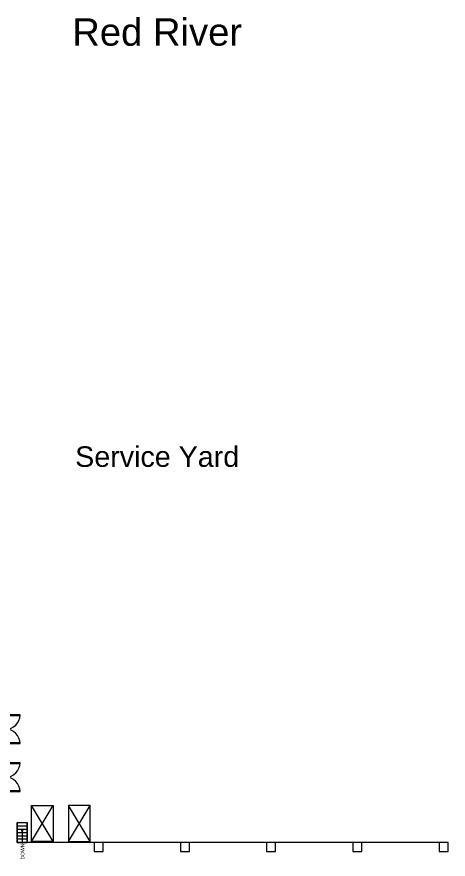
# Model space of a CAD drawing. Header units: inches. Extents: x -10671 to 1761, y -674 to 7170.
# Drawn here: x -6123 to -4683, y 4358 to 7170 of the extents above; entities that cross this region are included whole.
import ezdxf

# ---------------------------------------------------------------- set-up
doc = ezdxf.new("R2010")
doc.units = ezdxf.units.IN
doc.header["$LTSCALE"] = 19.2
doc.header["$MEASUREMENT"] = 0
doc.layers.add('DWG-0', color=7, linetype='Continuous', lineweight=18)
doc.layers.add('Venue-Walls and Doors', color=7, linetype='Continuous', lineweight=5)
doc.layers.add('Venue-Columns', color=7, linetype='Continuous', lineweight=18, true_color=0xc0c0c0)
doc.styles.add('Arial', font='Arial')

# ---------------------------------------------------------------- blocks, each defined once
blk = doc.blocks.new('DR2')
at = {"layer": 'DWG-0', "flags": 128}
blk.add_lwpolyline([(1, -0.951), (0, -0.951), (0, -1), (1, -1, 0.414214), (0, 0, 0.414214), (1, 1), (0, 1), (0, 0.951), (1, 0.951)], format="xyb", dxfattribs=at)
blk = doc.blocks.new('A-xp01$0$B$3030')
at = {"layer": 'DWG-0', "flags": 128}
blk.add_lwpolyline([(-15, -15), (15, -15), (15, 15), (-15, 15)], close=True, dxfattribs=at)
blk = doc.blocks.new('Group-3-1')
at = {"layer": 'DWG-0', "color": 7}
for p, q in [((-6088.8, 4479.3), (-6121.8, 4479.3)), ((-6088.8, 4468.3), (-6121.8, 4468.3)), ((-6088.8, 4457.3), (-6121.8, 4457.3)), ((-6088.8, 4446.3), (-6121.8, 4446.3)), ((-6088.8, 4435.3), (-6121.8, 4435.3)), ((-6088.8, 4424.3), (-6121.8, 4424.3))]:
    blk.add_line(p, q, dxfattribs=at)
blk = doc.blocks.new('A-xp01$0$PDET15')
at = {"layer": 'DWG-0'}
blk.add_line((-0.25, 0), (-1.0625, 0), dxfattribs=at)
at = {"layer": 'DWG-0', "lineweight": 5, "flags": 128}
blk.add_lwpolyline([(-0.6875, 0.5), (-0.1875, 0), (-0.6875, -0.5)], dxfattribs=at)

msp = doc.modelspace()

# ---------------------------------------------------------------- linework, layer by layer
at = {"layer": 'Venue-Walls and Doors'}
for p, q in [((-6001.8, 4417.3), (-6073.8, 4537.3)), ((-6073.8, 4417.3), (-6001.8, 4537.3)), ((-5878.7, 4417.3), (-5950.7, 4537.3)), ((-5950.7, 4417.3), (-5878.7, 4537.3)), ((-6087.3, 4479.3), (-6123.3, 4479.3)), ((-6123.3, 4479.3), (-6123.3, 4413.3)), ((-6121.8, 4479.3), (-6121.8, 4413.3)), ((-6088.8, 4413.3), (-6088.8, 4479.3)), ((-6087.3, 4413.3), (-6087.3, 4479.3)), ((-6105.3, 4449.5), (-6105.3, 4410.1)), ((-5865.3, 4413.3), (-6123.3, 4413.3)), ((-6121.8, 4413.3), (-6088.8, 4413.3)), ((-5577.3, 4413.3), (-5835.3, 4413.3)), ((-5289.3, 4413.3), (-5547.3, 4413.3)), ((-5001.3, 4413.3), (-5259.3, 4413.3)), ((-4713.3, 4413.3), (-4971.3, 4413.3))]:
    msp.add_line(p, q, dxfattribs=at)
at = {"layer": 'Venue-Walls and Doors', "flags": 128}
for points in [[(-6073.8, 4417.3), (-6073.8, 4537.3), (-6001.8, 4537.3), (-6001.8, 4417.3)], [(-5878.7, 4417.3), (-5878.7, 4537.3), (-5950.7, 4537.3), (-5950.7, 4417.3)]]:
    msp.add_lwpolyline(points, close=True, dxfattribs=at)

# ---------------------------------------------------------------- block references
at = {"layer": 'Venue-Columns', "rotation": 90}
for p in [(-5850.3, 4398.3), (-5562.3, 4398.3), (-5274.3, 4398.3), (-4986.3, 4398.3), (-4698.3, 4398.3)]:
    msp.add_blockref('A-xp01$0$B$3030', p, dxfattribs=at)
at = {"layer": 'Venue-Walls and Doors', "xscale": 48, "yscale": 48, "zscale": 48}
for p in [(-6160.5, 4791.8), (-6160.5, 4631.8)]:
    msp.add_blockref('DR2', p, dxfattribs=at)
at = {"layer": 'Venue-Walls and Doors'}
msp.add_blockref('Group-3-1', (0, 0), dxfattribs=at)
at = {"layer": 'Venue-Walls and Doors', "xscale": 6, "yscale": 6, "zscale": 6, "rotation": 90}
msp.add_blockref('A-xp01$0$PDET15', (-6105.3, 4455.5), dxfattribs=at)

# ---------------------------------------------------------------- texts
at = {"layer": 'Venue-Walls and Doors', "attachment_point": 2, "line_spacing_factor": 0.970891, "style": 'Arial'}
for s, insert, char_height in [('Red River\\P', (-5654.7, 7164.9), 91.33), ('Service Yard', (-5654.7, 5736.1), 68.5)]:
    msp.add_mtext(s, dxfattribs=dict(at, insert=insert, char_height=char_height))
at = {"layer": 'Venue-Walls and Doors', "insert": (-6110.1, 4356.8), "char_height": 12, "attachment_point": 1, "rotation": 90, "line_spacing_factor": 0.970891, "style": 'Arial'}
msp.add_mtext('DOWN', dxfattribs=at)

doc.saveas('drawing.dxf')
